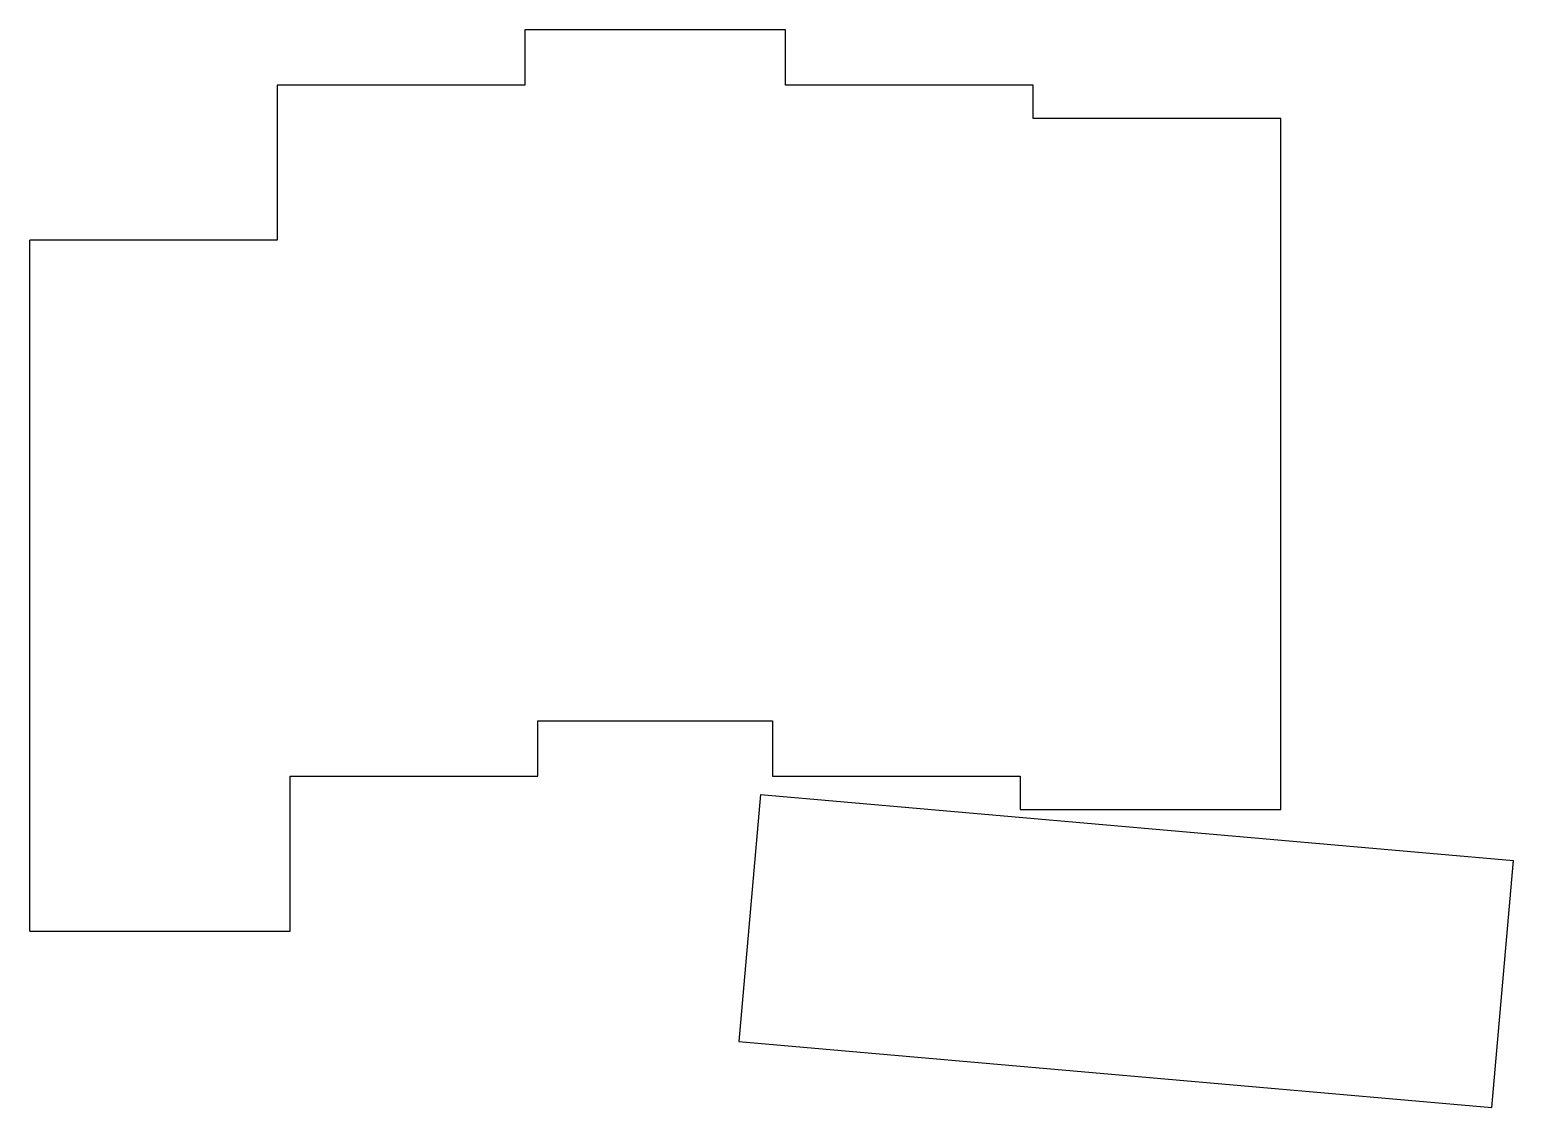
# Model space of a CAD drawing. Header units: millimetres. Extents: x -10 to 104, y -23 to 60.
import ezdxf

# ---------------------------------------------------------------- set-up
doc = ezdxf.new("R2010")
doc.units = ezdxf.units.MM

msp = doc.modelspace()

# ---------------------------------------------------------------- linework, layer by layer
for p, q in [((48, 59.65), (28, 59.65)), ((28, 59.65), (28, 55.4)), ((48, 55.4), (48, 59.65)), ((28, 55.4), (9, 55.4)), ((9, 55.4), (9, 43.5)), ((67, 55.4), (48, 55.4)), ((67, 52.85), (67, 55.4)), ((86, 52.85), (67, 52.85)), ((86, -0.15), (86, 52.85)), ((-10, -9.5), (-10, 43.5)), ((9, 43.5), (-10, 43.5)), ((29, 2.4), (29, 6.65)), ((29, 6.65), (47, 6.65)), ((47, 6.65), (47, 2.4)), ((10, -9.5), (10, 2.4)), ((10, 2.4), (29, 2.4)), ((47, 2.4), (66, 2.4)), ((66, 2.4), (66, -0.15)), ((46.07, 0.99), (44.41, -17.94)), ((46.07, 0.99), (103.85, -4.07)), ((66, -0.15), (86, -0.15)), ((102.19, -23), (103.85, -4.07)), ((-10, -9.5), (10, -9.5)), ((44.41, -17.94), (102.19, -23))]:
    msp.add_line(p, q)

doc.saveas('drawing.dxf')
